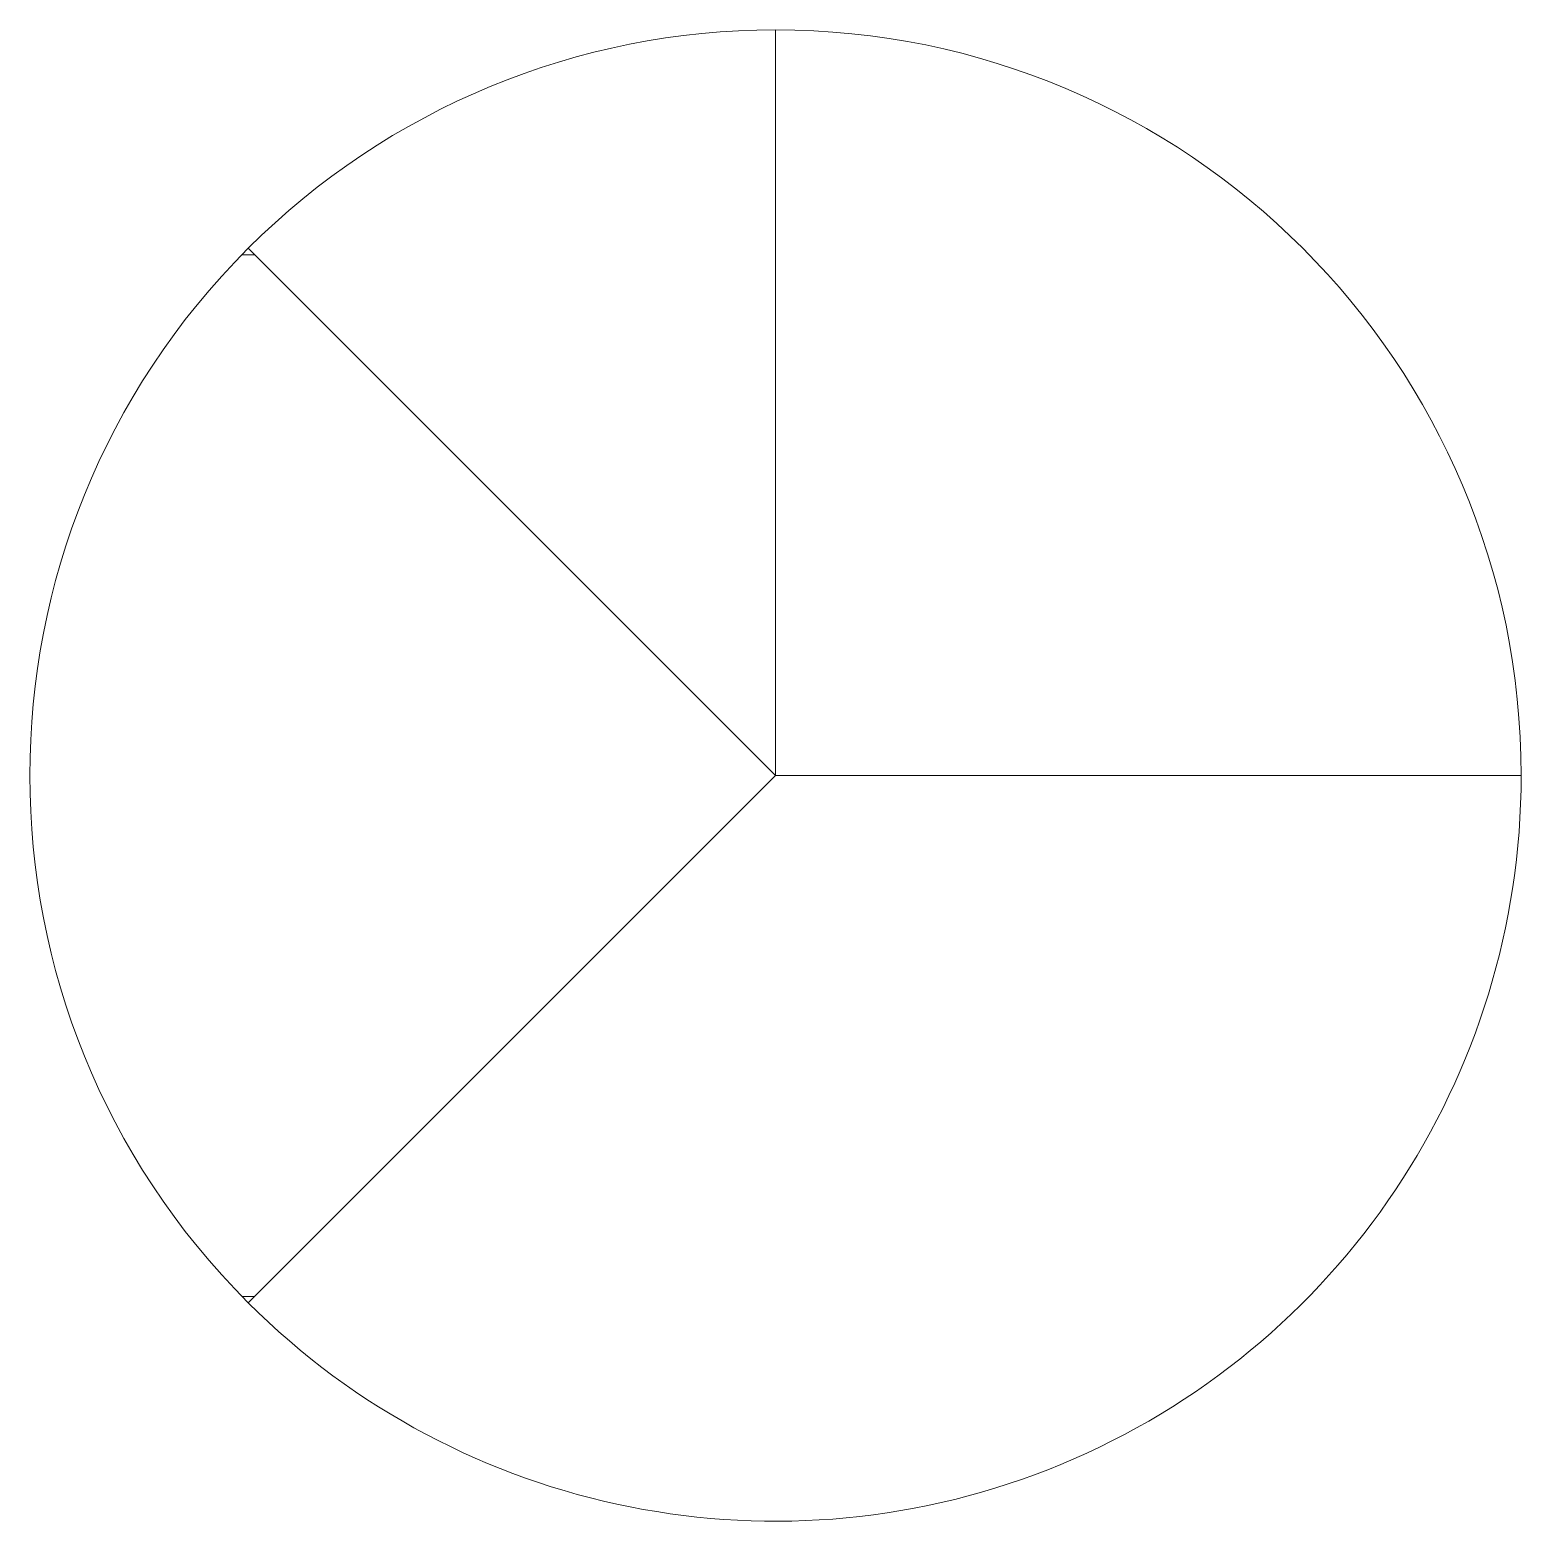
# Model space of a CAD drawing. Header units: millimetres. Extents: x -50 to 50, y -50 to 50.
import ezdxf

# ---------------------------------------------------------------- set-up
doc = ezdxf.new("R2010")
doc.units = ezdxf.units.MM
doc.layers.get('0').update_dxf_attribs({"color": 18, "lineweight": 13, "true_color": 0x000000})

msp = doc.modelspace()

# ---------------------------------------------------------------- linework, layer by layer
for p, q in [((0, 0), (0, 50)), ((-35.36, 35.36), (0, 0)), ((-35.78, 34.92), (-34.93, 34.92)), ((0, 0), (50, 0)), ((-35.36, -35.36), (0, 0)), ((-35.78, -34.93), (-34.93, -34.93))]:
    msp.add_line(p, q)
for start, end in [(90, 135), (0, 90), (135, 225), (225, 0)]:
    msp.add_arc((0, 0), 50, start, end)

doc.saveas('drawing.dxf')
